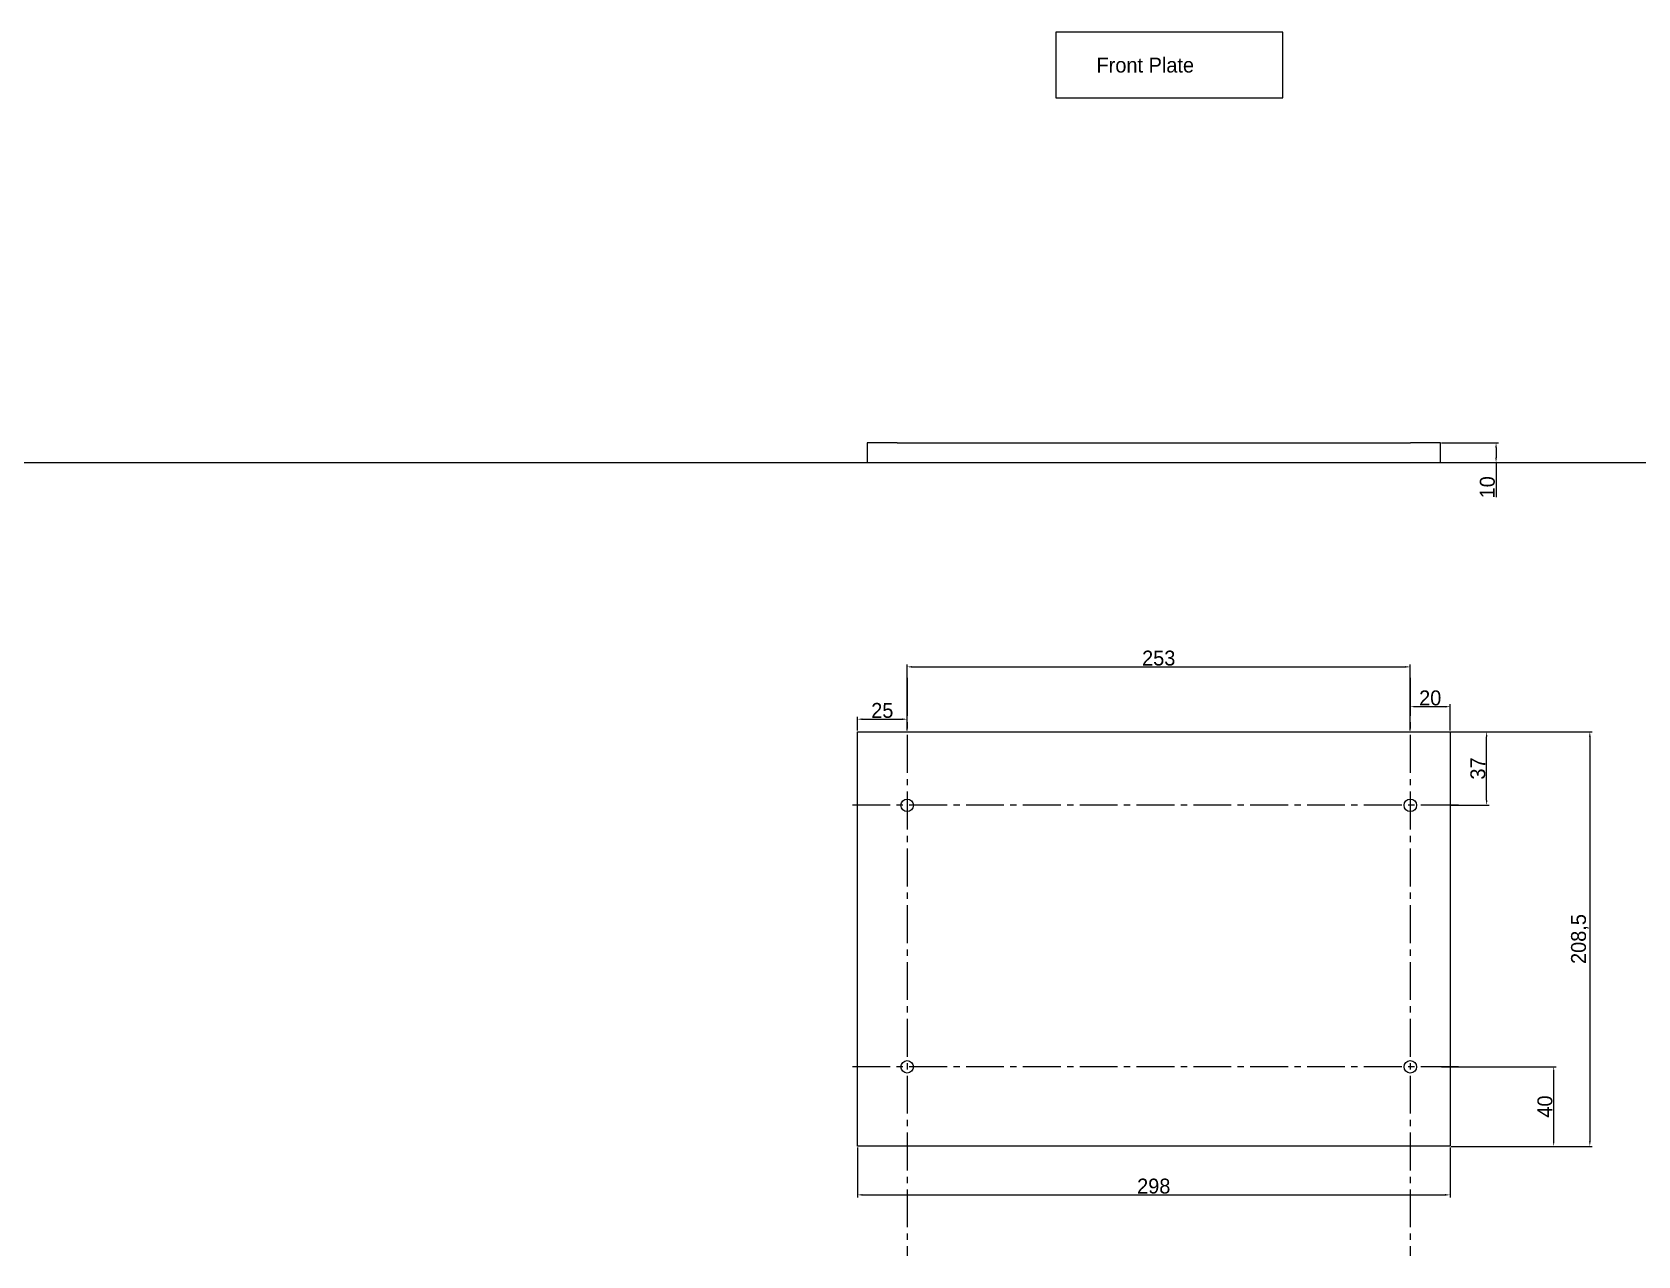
# Model space of a CAD drawing. Header units: millimetres. Extents: x -2438 to 7650, y -2358 to 2460.
# Drawn here: x 3401 to 4208, y -141 to 475 of the extents above; entities that cross this region are included whole.
import ezdxf

# ---------------------------------------------------------------- set-up
doc = ezdxf.new("R2010")
doc.units = ezdxf.units.MM
doc.linetypes.add('CENTER2', pattern=[28.575, 19.05, -3.175, 3.175, -3.175])
doc.layers.add('Centre', color=7, linetype='CENTER2')
doc.layers.add('Dimension', color=1, linetype='Continuous')
doc.dimstyles.new('ISO-25', dxfattribs={"dimtxt": 7.5, "dimasz": 2.5, "dimexe": 1.25, "dimexo": 0.625, "dimtad": 1, "dimtxsty": 'Standard', "dimcen": 2.5, "dimadec": 0, "dimazin": 0, "dimtfac": 1, "dimtmove": 0, "dimatfit": 3, "dimfxl": 1, "dimarcsym": 0})

# ---------------------------------------------------------------- blocks, each defined once
blk = doc.blocks.new('*D36')
at = {"layer": 'Defpoints', "color": 0, "transparency": 16777216}
for p in [(4109.02, 268.17), (4137.04, 268.17), (4109.02, 258.17)]:
    blk.add_point(p, dxfattribs=at)
at = {"layer": 'Dimension', "color": 0, "lineweight": -2, "transparency": 16777216}
for p, q in [((4109.64, 268.17), (4138.29, 268.17)), ((4137.04, 265.67), (4137.04, 260.67)), ((4109.64, 258.17), (4138.29, 258.17)), ((4137.04, 258.17), (4137.04, 240.77))]:
    blk.add_line(p, q, dxfattribs=at)
at = {"layer": 'Dimension', "color": 0, "transparency": 16777216}
for points in [[(4136.62, 265.67), (4137.46, 265.67), (4137.04, 268.17)], [(4136.62, 260.67), (4137.46, 260.67), (4137.04, 258.17)]]:
    blk.add_solid(points, dxfattribs=at)
at = {"layer": 'Dimension', "color": 0, "transparency": 16777216, "insert": (4132.67, 245.77), "char_height": 7.5, "attachment_point": 5, "rotation": 90}
blk.add_mtext('10', dxfattribs=at)
blk = doc.blocks.new('*D40')
at = {"layer": 'Defpoints', "color": 0, "transparency": 16777216}
for p in [(3815.92, -85.64), (4113.92, -85.64), (4113.92, -110.05)]:
    blk.add_point(p, dxfattribs=at)
at = {"layer": 'Dimension', "color": 0, "lineweight": -2, "transparency": 16777216}
for p, q in [((3815.92, -86.26), (3815.92, -111.3)), ((4113.92, -86.26), (4113.92, -111.3)), ((3818.42, -110.05), (4111.42, -110.05))]:
    blk.add_line(p, q, dxfattribs=at)
at = {"layer": 'Dimension', "color": 0, "transparency": 16777216}
for points in [[(3818.42, -109.63), (3818.42, -110.46), (3815.92, -110.05)], [(4111.42, -109.63), (4111.42, -110.46), (4113.92, -110.05)]]:
    blk.add_solid(points, dxfattribs=at)
at = {"layer": 'Dimension', "color": 0, "transparency": 16777216, "insert": (3964.92, -105.67), "char_height": 7.5, "attachment_point": 5}
blk.add_mtext('298', dxfattribs=at)
blk = doc.blocks.new('*D41')
at = {"layer": 'Defpoints', "color": 0, "transparency": 16777216}
for p in [(4109.02, 122.86), (4113.92, -85.64), (4184.18, -85.64)]:
    blk.add_point(p, dxfattribs=at)
at = {"layer": 'Dimension', "color": 0, "lineweight": -2, "transparency": 16777216}
for p, q in [((4109.64, 122.86), (4185.43, 122.86)), ((4184.18, 120.36), (4184.18, -83.14)), ((4114.54, -85.64), (4185.43, -85.64))]:
    blk.add_line(p, q, dxfattribs=at)
at = {"layer": 'Dimension', "color": 0, "transparency": 16777216}
for points in [[(4183.76, 120.36), (4184.6, 120.36), (4184.18, 122.86)], [(4183.76, -83.14), (4184.6, -83.14), (4184.18, -85.64)]]:
    blk.add_solid(points, dxfattribs=at)
at = {"layer": 'Dimension', "color": 0, "transparency": 16777216, "insert": (4179.18, 18.61), "char_height": 7.5, "attachment_point": 5, "rotation": 90}
blk.add_mtext('208,5', dxfattribs=at)
blk = doc.blocks.new('*D44')
at = {"layer": 'Defpoints', "color": 0, "transparency": 16777216}
for p in [(4109.02, -45.64), (4166.01, -45.64), (4113.92, -85.64)]:
    blk.add_point(p, dxfattribs=at)
at = {"layer": 'Dimension', "color": 0, "lineweight": -2, "transparency": 16777216}
for p, q in [((4109.64, -45.64), (4167.26, -45.64)), ((4166.01, -83.14), (4166.01, -48.14)), ((4114.54, -85.64), (4167.26, -85.64))]:
    blk.add_line(p, q, dxfattribs=at)
at = {"layer": 'Dimension', "color": 0, "transparency": 16777216}
for points in [[(4165.59, -48.14), (4166.43, -48.14), (4166.01, -45.64)], [(4165.59, -83.14), (4166.43, -83.14), (4166.01, -85.64)]]:
    blk.add_solid(points, dxfattribs=at)
at = {"layer": 'Dimension', "color": 0, "transparency": 16777216, "insert": (4161.63, -65.64), "char_height": 7.5, "attachment_point": 5, "rotation": 90}
blk.add_mtext('40', dxfattribs=at)
blk = doc.blocks.new('*D248')
at = {"color": 0, "lineweight": -2, "transparency": 16777216}
for p, q in [((3815.92, 123.49), (3815.92, 130.4)), ((3840.92, 123.49), (3840.92, 130.4)), ((3818.42, 129.15), (3838.42, 129.15))]:
    blk.add_line(p, q, dxfattribs=at)
at = {"color": 0, "transparency": 16777216}
for points in [[(3818.42, 129.57), (3818.42, 128.74), (3815.92, 129.15)], [(3838.42, 129.57), (3838.42, 128.74), (3840.92, 129.15)]]:
    blk.add_solid(points, dxfattribs=at)
at = {"layer": 'Defpoints', "color": 0, "transparency": 16777216}
for p in [(3815.92, 122.86), (3840.92, 129.15), (3840.92, 122.86)]:
    blk.add_point(p, dxfattribs=at)
at = {"color": 0, "transparency": 16777216, "insert": (3828.42, 133.53), "char_height": 7.5, "attachment_point": 5}
blk.add_mtext('25', dxfattribs=at)
blk = doc.blocks.new('*D249')
at = {"color": 0, "lineweight": -2, "transparency": 16777216}
for p, q in [((4093.92, 123.49), (4093.92, 136.7)), ((4111.42, 135.45), (4096.42, 135.45)), ((4113.92, 123.49), (4113.92, 136.7))]:
    blk.add_line(p, q, dxfattribs=at)
at = {"color": 0, "transparency": 16777216}
for points in [[(4096.42, 135.86), (4096.42, 135.03), (4093.92, 135.45)], [(4111.42, 135.86), (4111.42, 135.03), (4113.92, 135.45)]]:
    blk.add_solid(points, dxfattribs=at)
at = {"layer": 'Defpoints', "color": 0, "transparency": 16777216}
for p in [(4093.92, 135.45), (4093.92, 122.86), (4113.92, 122.86)]:
    blk.add_point(p, dxfattribs=at)
at = {"color": 0, "transparency": 16777216, "insert": (4103.92, 139.82), "char_height": 7.5, "attachment_point": 5}
blk.add_mtext('20', dxfattribs=at)
blk = doc.blocks.new('*D250')
at = {"color": 0, "lineweight": -2, "transparency": 16777216}
for p, q in [((4114.54, 122.86), (4133.55, 122.86)), ((4132.3, 88.36), (4132.3, 120.36)), ((4114.54, 85.86), (4133.55, 85.86))]:
    blk.add_line(p, q, dxfattribs=at)
at = {"color": 0, "transparency": 16777216}
for points in [[(4131.88, 120.36), (4132.71, 120.36), (4132.3, 122.86)], [(4131.88, 88.36), (4132.71, 88.36), (4132.3, 85.86)]]:
    blk.add_solid(points, dxfattribs=at)
at = {"layer": 'Defpoints', "color": 0, "transparency": 16777216}
for p in [(4113.92, 122.86), (4132.3, 122.86), (4113.92, 85.86)]:
    blk.add_point(p, dxfattribs=at)
at = {"color": 0, "transparency": 16777216, "insert": (4127.92, 104.36), "char_height": 7.5, "attachment_point": 5, "rotation": 90}
blk.add_mtext('37', dxfattribs=at)
blk = doc.blocks.new('*D253')
at = {"color": 0, "lineweight": -2, "transparency": 16777216}
for p, q in [((3840.92, 123.49), (3840.92, 156.72)), ((3843.42, 155.47), (4091.42, 155.47)), ((4093.92, 123.49), (4093.92, 156.72))]:
    blk.add_line(p, q, dxfattribs=at)
at = {"color": 0, "transparency": 16777216}
for points in [[(3843.42, 155.89), (3843.42, 155.06), (3840.92, 155.47)], [(4091.42, 155.89), (4091.42, 155.06), (4093.92, 155.47)]]:
    blk.add_solid(points, dxfattribs=at)
at = {"layer": 'Defpoints', "color": 0, "transparency": 16777216}
for p in [(4093.92, 155.47), (3840.92, 122.86), (4093.92, 122.86)]:
    blk.add_point(p, dxfattribs=at)
at = {"color": 0, "transparency": 16777216, "insert": (3967.42, 159.85), "char_height": 7.5, "attachment_point": 5}
blk.add_mtext('253', dxfattribs=at)

msp = doc.modelspace()

# ---------------------------------------------------------------- linework, layer by layer
for p, q in [((3820.816, 268.174), (3820.816, 258.174)), ((3835.816, 268.174), (3820.816, 268.174)), ((3835.816, 268.174), (4094.016, 268.174)), ((4109.016, 268.174), (4094.016, 268.174)), ((4109.016, 258.174), (4109.016, 268.174)), ((2150.15, 258.174), (6077.182, 258.174)), ((3101.476, 258.174), (4036.387, 258.174)), ((3820.816, 258.174), (4109.016, 258.174))]:
    msp.add_line(p, q)
msp.add_lwpolyline([(3815.916, 122.864), (4113.916, 122.864), (4113.916, -85.636), (3815.916, -85.636)], close=True)
for centre in [(3840.916, 85.864), (4093.916, 85.864), (3840.916, -45.636), (4093.916, -45.636)]:
    msp.add_circle(centre, 3.125)
at = {"layer": 'Centre'}
for p, q in [((3840.916, 149.877), (3840.916, -140.729)), ((4093.916, 149.877), (4093.916, -140.729)), ((4118.182, 85.864), (3812.905, 85.864)), ((4118.182, -45.636), (3812.905, -45.636))]:
    msp.add_line(p, q, dxfattribs=at)
at = {"layer": 'Dimension'}
msp.add_lwpolyline([(4029.886, 474.675), (3915.625, 474.675), (3915.625, 441.673), (4029.886, 441.673)], close=True, dxfattribs=at)

# ---------------------------------------------------------------- texts
at = {"layer": 'Dimension', "insert": (3936.124, 461.855), "char_height": 7.5, "attachment_point": 1}
msp.add_mtext_dynamic_manual_height_columns('Front Plate', width=294.18325, gutter_width=12.5, heights=[0], dxfattribs=at)

# ---------------------------------------------------------------- dimensions: what is measured, and where the dimension line sits
dim = msp.add_linear_dim(base=(4093.916, 155.474), p1=(3840.916, 122.864), p2=(4093.916, 122.864), dimstyle='ISO-25')
dim.commit()
dim.dimension.update_dxf_attribs({"geometry": '*D253', "text_midpoint": (3967.416, 159.849)})
at = {"color": 1}
for base, p1, p2, picture, middle in [((3840.916, 129.152), (3815.916, 122.864), (3840.916, 122.864), '*D248', (3828.416, 133.527)), ((4093.916, 135.446), (4113.916, 122.864), (4093.916, 122.864), '*D249', (4103.916, 139.821))]:
    dim = msp.add_linear_dim(base=base, p1=p1, p2=p2, dimstyle='ISO-25', dxfattribs=at)
    dim.commit()
    dim.dimension.update_dxf_attribs({"geometry": picture, "text_midpoint": middle})
dim = msp.add_linear_dim(base=(4132.296, 122.864), p1=(4113.916, 85.864), p2=(4113.916, 122.864), angle=90, dimstyle='ISO-25', dxfattribs=at)
dim.commit()
dim.dimension.update_dxf_attribs({"geometry": '*D250', "text_midpoint": (4127.921, 104.364)})
at = {"layer": 'Dimension'}
dim = msp.add_linear_dim(base=(4137.04, 268.174), p1=(4109.016, 258.174), p2=(4109.016, 268.174), angle=90, dimstyle='ISO-25', dxfattribs=at)
dim.commit()
dim.dimension.update_dxf_attribs({"geometry": '*D36', "text_midpoint": (4137.04, 245.773), "dimtype": 160})
for base, p1, p2, picture, middle in [((4184.179, -85.636), (4109.016, 122.864), (4113.916, -85.636), '*D41', (4179.179, 18.614)), ((4166.009, -45.636), (4113.916, -85.636), (4109.016, -45.636), '*D44', (4161.634, -65.636))]:
    dim = msp.add_linear_dim(base=base, p1=p1, p2=p2, angle=90, dimstyle='ISO-25', dxfattribs=at)
    dim.commit()
    dim.dimension.update_dxf_attribs({"geometry": picture, "text_midpoint": middle})
dim = msp.add_linear_dim(base=(4113.916, -110.047), p1=(3815.916, -85.636), p2=(4113.916, -85.636), dimstyle='ISO-25', dxfattribs=at)
dim.commit()
dim.dimension.update_dxf_attribs({"geometry": '*D40', "text_midpoint": (3964.916, -105.672)})

doc.saveas('drawing.dxf')
